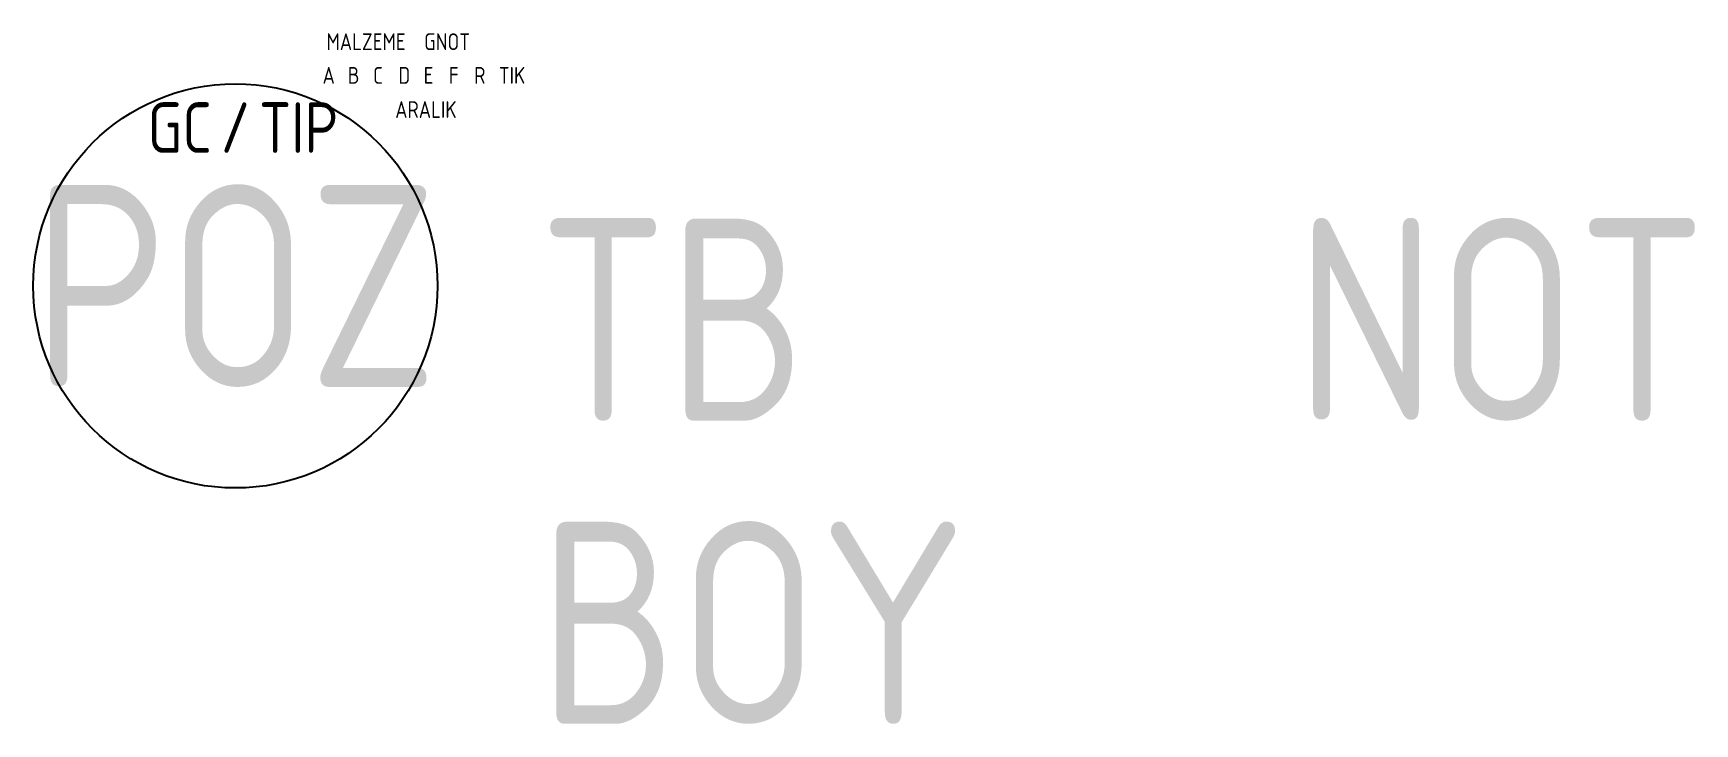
# Model space of a CAD drawing. Extents: x -30 to 217, y -35 to 68.
import ezdxf
from ezdxf.enums import TextEntityAlignment as Align

# ---------------------------------------------------------------- set-up
doc = ezdxf.new("R2010")
doc.units = 0
for name, color, linetype in [('ren.mtr.blenght', 31, 'Continuous'), ('ren.mtr.note', 31, 'Continuous'), ('ren.mtr.Pos', 3, 'Continuous'), ('ren.mtr.Pos_Circle', 2, 'Continuous'), ('ren.mtr.tb', 3, 'Continuous')]:
    doc.layers.add(name, color=color, linetype=linetype)
doc.layers.add('ren.mtr.hidden', color=3, linetype='Continuous', plot=False)
doc.styles.add('ren Gost.common', font='GOST_Common.ttf', dxfattribs={"width": 0.7, "oblique": 10})

msp = doc.modelspace()

# ---------------------------------------------------------------- linework, layer by layer
at = {"layer": 'ren.mtr.Pos_Circle'}
msp.add_circle((0, 30), 30, dxfattribs=at)

# ---------------------------------------------------------------- texts
at = {"layer": 'ren.mtr.blenght', "style": 'ren Gost.common', "width": 0.85}
msp.add_attdef('BOY', text='', height=30, dxfattribs=at).set_placement((45, -20), align=Align.MIDDLE_LEFT)
at = {"layer": 'ren.mtr.hidden', "style": 'ren Gost.common', "width": 0.85}
msp.add_text('/', height=7.5, dxfattribs=at).set_placement((0, 53.5), align=Align.MIDDLE_CENTER)
at = {"layer": 'ren.mtr.hidden', "style": 'ren Gost.common', "width": 0.85, "flags": 1}
for tag, p, s in [('MALZEME', (13.52, 65), 'A500C'), ('GNOT', (28.02, 65), 'GOST P 52544-2006'), ('A', (12.94, 60), '0'), ('B', (16.69, 60), '0'), ('C', (20.44, 60), '0'), ('D', (24.19, 60), '0'), ('E', (27.94, 60), '0'), ('F', (31.69, 60), '0'), ('R', (35.44, 60), '0'), ('TIK', (39.1, 60), '1'), ('ARALIK', (23.72, 54.93), '0')]:
    msp.add_attdef(tag, p, s, height=2.5, dxfattribs=at)
at = {"layer": 'ren.mtr.hidden', "style": 'ren Gost.common', "width": 0.85}
msp.add_attdef('GC', text='1', height=7.5, dxfattribs=at).set_placement((-3.5, 53.5), align=Align.MIDDLE_RIGHT)
msp.add_attdef('TIP', text='99', height=7.5, dxfattribs=at).set_placement((3.5, 53.5), align=Align.MIDDLE_LEFT)
at = {"layer": 'ren.mtr.note', "style": 'ren Gost.common', "width": 0.85}
msp.add_attdef('NOT', text='', height=30, dxfattribs=at).set_placement((157.34, 25), align=Align.MIDDLE_LEFT)
at = {"layer": 'ren.mtr.Pos', "style": 'ren Gost.common', "width": 0.85}
msp.add_attdef('POZ', text='0', height=30, dxfattribs=at).set_placement((0, 30), align=Align.MIDDLE_CENTER)
at = {"layer": 'ren.mtr.tb', "style": 'ren Gost.common', "width": 0.85}
msp.add_attdef('TB', text='%%C', height=30, dxfattribs=at).set_placement((45, 25), align=Align.MIDDLE_LEFT)

doc.saveas('drawing.dxf')
